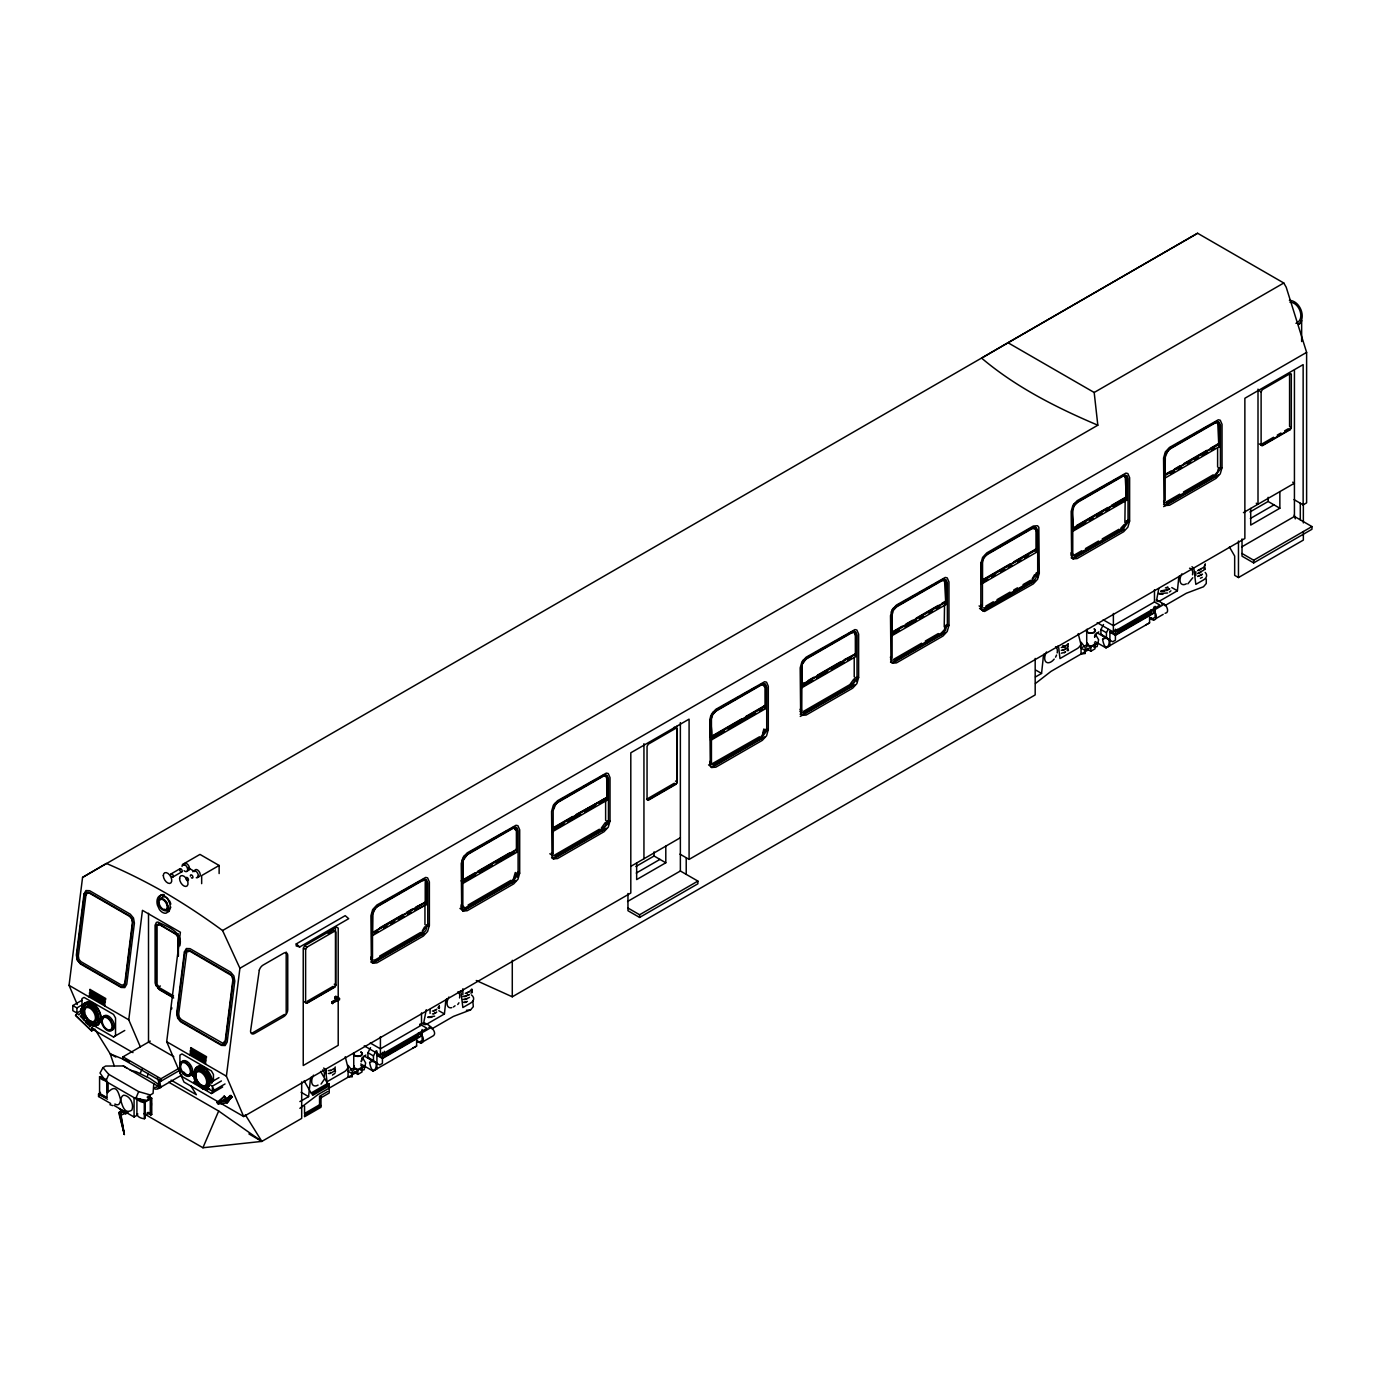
<?xml version="1.0" encoding="UTF-8"?>
<svg xmlns="http://www.w3.org/2000/svg" width="1381" height="1381" viewBox="0 0 1381 1381"><rect width="100%" height="100%" fill="white"/><g stroke="black" fill="none" stroke-linecap="round" stroke-linejoin="round"><path stroke-width="1.5" d="M153.792 1083.515L153.067 1093.389L150.339 1094.96L147.387 1100.381L135.718 1098.62L105.802 1081.358L100.019 1073.02L102.971 1067.617L105.681 1066.046L123.392 1065.959L160.645 1087.762L160.956 1086.053L149.873 1078.457L136.236 1071.777L130.246 1070.206M299.884 1101.555A10.806 6.249 0 0 0 300.954 1101.02L308.584 1096.618L310.121 1082.324A11.221 6.473 -60 0 1 311.191 1077.128M424.226 1024.409A6.111 3.522 -60 0 0 427.178 1023.908L444.423 1013.947L445.459 1004.194A11.221 6.473 -60 0 1 446.529 998.998M1035.439 676.966L1041.567 673.427L1043.087 659.151A11.221 6.473 -60 0 1 1044.157 653.955M1158.78 588.548L1156.484 600.735A6.111 3.522 -60 0 0 1160.161 600.735L1177.389 590.775L1178.425 581.021A11.221 6.473 -60 0 1 1179.495 575.825M147.335 1076.8L148.164 1073.365M83.481 1005.575L83.481 1011.151M77.284 1004.557L69.05 985.343L82.567 877.401L106.354 863.436A743.772 490.393 68.3 0 1 165.012 892.627A743.772 490.393 68.3 0 1 222.565 930.535L239.914 968.254L226.398 1076.196L243.677 1116.538L630.806 893.041L630.806 752.783L689.084 719.138L689.084 859.396L679.97 854.131M89.04 997.082L89.247 995.563L104.956 1004.626L104.749 1006.162M140.327 1046.833L128.761 1019.817L142.45 910.338L180.393 932.244L166.687 1041.723L183.984 1082.065L243.677 1116.538M189.818 1055.274L190.026 1053.738L205.734 1062.818L205.545 1064.337M426.021 925.253L427.765 926.254L429.37 925.339L429.37 881.958L427.609 877.867L425.676 877.418L376.892 905.021L372.663 909.578L370.919 915.707L371.368 961.59L372.663 963.178L376.892 962.868L423.38 936.025L427.609 931.467L429.37 925.339L427.609 924.321L421.637 933.073L375.149 959.933L372.041 960.158L370.764 957.154M427.609 924.321L425.866 930.449L421.637 935.006M462.29 859.914L461.962 883.978L517.219 852.077L517.219 830.223L515.942 827.219L512.834 827.461M515.286 872.481L513.991 876.97M517.944 872.171L511.971 880.923L465.466 907.766L462.376 908.008L461.427 906.834L461.081 905.004L462.842 906.005L462.842 862.642L463.809 857.998L466.346 855.271L513.715 827.961M519.688 873.189L517.944 879.3L513.715 883.875L467.227 910.718L462.998 911.028L461.703 909.44L461.237 863.557L462.998 857.428L467.227 852.871L516.011 825.268L517.944 825.7L519.688 829.808L519.688 873.189L518.099 874.104L516.356 873.103M553.091 809.525L554.144 805.848L557.544 802.654M610.022 821.039L608.279 827.15L604.049 831.707L557.544 858.55L553.315 858.878L552.02 857.29L551.571 811.407L553.315 805.278L557.544 800.721L606.328 773.101L608.279 773.55L610.022 777.658L610.022 821.039L608.434 821.954L606.673 820.953L605.396 825.441L602.289 828.773L555.801 855.616L552.693 855.857L551.744 854.684M710.904 716.376L710.576 740.44L765.834 708.539L765.834 686.685L764.556 683.681L761.449 683.923M763.9 728.944L762.605 733.432M766.559 728.65L760.586 737.402L714.081 764.245L710.973 764.47L710.024 763.313M768.302 729.651L766.559 735.78L762.329 740.337L715.824 767.18L711.595 767.491L710.3 765.903L709.851 720.019L711.595 713.891L715.824 709.333L764.608 681.731L766.559 682.179L768.302 686.271L768.302 729.651L766.714 730.566L764.953 729.565M858.637 677.501L856.876 683.63L852.664 688.187L806.159 715.03L801.929 715.341L800.635 713.753L800.186 667.869L801.929 661.741L806.159 657.183L854.943 629.581L856.876 630.029L858.637 634.121L858.637 677.501L857.031 678.416L855.288 677.415L854.01 681.903L850.903 685.235L804.415 712.095L801.308 712.32L800.359 711.146M892.299 612.025L892.022 633.119L891.159 632.602M944.224 626.87L944.552 603.117M947.211 624.333L945.467 630.461L941.238 635.018M948.971 625.351L947.211 631.48L942.981 636.037L896.493 662.88L892.264 663.191L890.969 661.603L890.503 615.719L892.264 609.591L896.493 605.033L945.277 577.431L947.211 577.879L948.971 581.971L948.971 625.351L947.366 626.266L945.622 625.265L944.345 629.753L941.238 633.085L894.733 659.928L891.643 660.17L890.365 657.166M1031.572 582.868L1035.802 578.311L1037.545 572.183L1031.572 580.935L985.067 607.778L981.977 608.02L981.028 606.846M982.443 606.017L980.838 606.95L980.838 563.569L982.599 557.441L986.811 552.883L1033.316 526.04L1037.545 525.712L1038.84 527.318L1039.289 573.201L1037.545 579.312L1033.316 583.87L984.532 611.49L981.304 609.453L980.683 605.016L982.443 606.017L982.443 562.654L983.721 558.166L986.811 554.817M1124.876 522.553L1125.204 498.817M1127.88 520.033L1121.89 528.785L1075.402 555.628L1072.295 555.87L1071.017 552.866L1072.761 553.867L1072.761 510.504L1074.055 505.998L1077.145 502.667M1129.623 521.051L1127.88 527.162L1123.651 531.72L1077.145 558.563L1072.916 558.891L1071.621 557.303L1071.173 511.419L1072.916 505.291L1077.145 500.733L1125.929 473.113L1127.88 473.562L1129.623 477.671L1129.623 521.051L1128.035 521.966L1126.275 520.965M1222.03 467.693L1220.269 473.821L1216.04 478.378L1169.552 505.222L1165.322 505.55L1164.028 503.944L1163.562 458.078L1165.322 451.95L1169.552 447.392L1218.335 419.772L1220.269 420.221L1222.03 424.33L1222.03 467.693L1220.424 468.625L1218.681 467.607L1217.403 472.095L1214.296 475.444L1167.791 502.287L1164.701 502.529L1163.751 501.355M335.479 1071.552L335.013 1069.257M439.469 1007.906L439.227 1005.851M178.114 933.591L176.354 934.609L159.678 924.735L157.071 925.27L157.071 984.325L159.678 987.864L173.54 995.874M472.354 989.832L470.956 993.284M1205.32 563.845L1203.869 567.28L1198.259 570.163M1094.546 637.038L1095.219 633.965L1098.62 639.766L1097.135 646.567L1093.873 647.24M426.263 1009.701L423.518 1023.908M439.244 1006.197L438.174 1008.078M109.082 1091.283C123.185 1077.94 117.489 1118.783 131.851 1110.134C134.233 1104.42 130.194 1095.754 123.738 1095.185C118.921 1096.583 122.149 1107.838 114.83 1104.058M424.623 926.858L422.241 931.087M463.17 860.415L467.227 854.804M517.495 875.209L511.971 882.856M605.275 822.558L601.236 828.168M607.813 823.059L602.289 830.706M766.092 731.671L760.586 739.318M802.102 664.727L804.484 660.498M853.89 679.02L849.833 684.631L803.345 711.474M856.427 679.521L850.903 687.168M982.633 559.857L984.567 556.405M1034.542 574.72L1032.177 578.95M1127.414 523.071L1121.89 530.718M1219.82 469.713L1214.296 477.377M105.802 1081.358L108.754 1074.349L102.971 1067.617M135.718 1098.62L138.67 1091.629L108.754 1074.349M100.813 1021.163L98.483 1024.667L95.91 1025.72L91.422 1024.581L86.934 1020.542M140.344 1073.054L142.001 1069.187M194.635 1069.74C200.59 1058.519 213.434 1074.556 212.277 1082.721M143.745 1113.569L202.921 1147.749L218.664 1111.032L168.724 1082.203M324.483 1079.062L321.031 1084.102M1192.787 577.741L1187.867 583.852M91.802 1025.013L92.372 1023.804L89.748 1022.285L91.802 1025.013L92.734 1021.733A7.889 4.557 60 0 0 92.734 1010.668A7.889 4.557 60 0 0 84.362 1011.41A7.889 4.557 60 0 0 92.734 1021.819L89.264 1020.697L89.264 1022.579L92.734 1023.597M202.955 1089.195L203.542 1087.986L200.918 1086.467L202.955 1089.195L203.905 1085.898L200.418 1084.879L200.418 1086.761L203.905 1087.779M371.403 1060.176L367.95 1057.449L367.95 1052.719L370.54 1047.678M376.927 1063.37L373.474 1060.625L373.474 1055.913L376.064 1050.872M1104.368 637.004L1100.916 634.259L1100.916 629.546L1103.505 624.505M1109.892 640.18L1106.44 637.452L1106.44 632.722L1108.166 629.373M891.194 612.042L893.317 608.244L943.534 579.26L945.657 580.607L946.503 604.239L946.503 582.385L945.208 579.381M305.615 1002.537L305.615 949.403L306.893 947.193L334.547 931.226M304.062 1001.639L306.893 1003.279L334.547 987.311L335.825 985.102L335.825 931.951L332.994 930.328M646.584 799.236L648.328 800.255L675.982 784.287L677.26 782.078L677.26 728.944L674.239 727.183M1261.112 444.993L1261.112 391.841L1262.389 389.632L1290.044 373.664L1291.321 374.406L1291.321 427.54L1290.044 429.75L1262.389 445.718L1259.368 443.974M471.836 989.02L469.436 991.696L465.293 993.336M457.75 1004.522L458.924 1002.796M375.218 908.318L372.507 914.792L372.507 958.155L370.919 959.087M555.87 804.018L553.16 810.492L553.16 853.855L551.571 854.787L549.828 853.769M893.075 610.16L895.613 607.433L942.981 580.124M1167.877 450.689L1165.167 457.146L1165.167 500.526L1163.562 501.441M1123.927 524.832L1120.837 528.181M332.493 1075.16L333.235 1074.245M334.219 1074.004L335.169 1072.83M1068.031 644.098L1062.869 647.568M1067.202 650.814L1067.979 646.084M1201.919 574.461L1201.038 575.152M436.172 1012.377L435.291 1013.05M153.688 1088.401C159.212 1091.784 161.612 1083.671 159.229 1079.769M75.541 1015.328L91.664 1030.934L75.541 1015.328L77.371 1013.447L78.855 1014.88L82.256 1011.358M82.601 1013.982L80.34 1016.312L90.525 1026.169L85.691 1022.423M90.041 1026.653L92.786 1023.822M94.271 1025.254L91.526 1028.085L93.01 1029.518L92.009 1027.602M91.664 1030.934L93.494 1029.052M228.556 1101.468L226.398 1100.07L228.556 1101.468L227.192 1102.884L218.233 1104.006L216.921 1102.504L224.464 1096.203L225.776 1097.705L222.376 1101.227M224.464 1096.203L219.924 1100.881L225.569 1100.174L230.109 1095.478L232.25 1096.894L227.727 1101.572M218.233 1104.006L219.596 1102.608M226.398 1100.07L230.938 1095.375M216.921 1102.504L225.863 1101.365L227.226 1099.967M226.898 1101.675L232.25 1096.894M84.379 1003.486C92.613 996.858 101.331 1010.875 101.124 1018.539M97.775 1025.082C111.395 1008.51 72.278 987.881 85.087 1017.745M125.516 1114.087L128.001 1112.206L120.751 1115.278L124.342 1134.509L119.163 1114.363L119.163 1112.326L122.564 1110.359M469.039 991.696L466.623 993.302M468.988 994.665L464.741 996.754M436.689 1009.338L435.343 1010.184M1169.431 588.893L1166.703 590.671M1169.483 592.017L1170.933 590.809M469.505 997.375L464.724 999.654M1200.831 572.442L1197.724 573.581M1202.488 574.203L1197.69 576.481M376.892 906.954L372.697 912.012L372.421 933.107L426.09 902.121L426.056 880.595L423.932 879.248L375.58 907.162M554.989 803.518L556.681 802.154M715.824 711.267L712.734 714.616L711.439 719.104L711.439 762.485L709.851 763.4M803.604 659.98L809.007 656.458M806.159 659.117L801.964 664.175L801.774 710.335L800.186 711.25M896.493 606.967L893.386 610.316L892.109 614.804L892.109 658.167L890.503 659.1M1169.552 449.326L1165.357 454.366L1165.081 475.461L1218.75 444.475L1218.715 422.949L1216.592 421.602L1168.24 449.533M436.724 1012.135L433.738 1013.844M1168.05 587.218L1166.755 587.805M1169.69 588.962L1160.817 591.033M1035.474 683.457L1051.027 671.373L1088.521 649.726M1065.252 646.481L1061.298 647.482M431.89 1028.828L453.4 1016.416L470.507 1009.943L473.303 1006.68L472.837 1000.983M334.133 1068.428L332.303 1069.602M1064.285 652.764L1065.459 651.987M1294.032 499.611L1303.146 504.859L1306.616 502.857L1306.616 352.379L1286.194 287.196L1283.778 283.001L1197.603 233.251L82.567 877.401M113.484 1036.993L115.538 1035.785L115.538 1017.952L113.484 1014.379L84.051 997.393L81.997 998.584L81.997 1016.433L84.051 1019.989L113.484 1036.993L124.756 1030.468M213.451 1080.84L213.451 1074.487L211.397 1070.914L181.964 1053.927L179.927 1055.119L179.927 1072.968L181.964 1076.524L211.397 1093.528L213.451 1092.319L213.451 1088.073M1007.992 342.73L981.615 358.128C1015.898 387.181 1056.672 407.723 1097.826 425.21L1094.184 392.48L1007.992 342.73L1197.603 233.251M182.499 864.506L199.969 854.407L219.13 865.473L219.13 873.552M171.123 873.88L180.048 868.718M172.901 876.987L181.843 871.825M219.13 865.473L201.661 875.571L201.661 883.65M157.071 925.27L158.85 924.252M1094.184 392.48L1283.778 283.001M81.997 1010.063L76.904 1013.015L72.813 1010.668L72.813 1005.558L81.824 1000.345M72.813 1005.558L76.904 1007.906L81.997 1004.954M88.367 1003.279L89.368 1002.692L93.476 1005.075L92.769 1006.145L88.643 1003.78L88.367 1006.266L88.367 1003.279L92.475 1005.644L93.476 1005.075M88.643 1003.78L93.476 1005.731M80.685 1009.252L83.533 1009.338L83.533 1010.771L80.685 1010.668L81.444 1011.98L80.685 1009.252L80.685 1010.668M222.565 930.535L1097.826 425.21M90.421 1007.181L92.769 1008.475L88.367 1006.266M89.264 1022.579L90.11 1022.078L90.335 1024.184M98.051 1019.264L97.878 1017.624L98.051 1020.697L95.772 1020.266L95.772 1018.833L98.051 1019.264L98.051 1020.697M158.608 987.001L160.369 985.982M239.914 968.254L1306.616 352.379M296.224 943.931L345.198 915.655L348.702 918.676L299.729 946.952L296.224 945.95L296.224 943.931L299.729 946.952M675.982 728.201L648.328 744.169L647.05 746.379L647.05 799.513M328.16 933.521L331.82 931.415M381.588 903.226L394.621 895.717M398.332 893.559L420.653 880.681M470.058 852.146L481.227 845.707M486.803 842.479L507.259 830.672M558.528 801.066L579.002 789.259M582.713 787.118L595.729 779.592M599.458 777.451L603.169 775.311M716.808 709.696L739.128 696.801M742.857 694.66L746.569 692.502M750.297 690.362L755.873 687.134M814.583 653.248L827.599 645.721M831.327 643.581L835.039 641.44M838.768 639.282L844.343 636.071M848.055 633.914L851.784 631.773M895.613 606.466L899.342 604.308M903.053 602.168L906.782 600.027M910.493 597.869L916.069 594.659M919.798 592.501L923.509 590.36M927.238 588.202L932.814 584.992M936.525 582.834L943.793 579.053M991.523 551.088L995.252 548.947M998.964 546.79L1004.539 543.579M1008.268 541.421L1011.98 539.28M1015.708 537.123L1021.284 533.912M1024.995 531.754L1030.589 528.543M1079.994 500.008L1083.722 497.868M1087.434 495.71L1093.01 492.499M1096.738 490.341L1109.754 482.832M1113.466 480.692L1124.445 474.753L1126.827 476.255L1127.155 499.939L1071.898 531.84M1168.671 448.808L1174.247 445.597M1177.976 443.439L1181.687 441.299M1185.416 439.141L1190.992 435.93M1194.703 433.772L1198.432 431.632M1202.143 429.491L1207.736 426.263M464.051 856.082L512.403 828.168M554.385 803.932L604.602 774.948M712.665 712.544L761.017 684.631M802.982 660.394L853.199 631.41M985.516 555.024L1033.868 527.11L1035.992 528.44L1036.026 549.983L982.357 580.969L981.477 580.452L1010.167 563.897M1073.986 503.944L1122.339 476.031M376.012 907.421L423.38 880.111L426.487 879.87L427.765 882.873L427.765 926.254M556.681 803.103L604.049 775.811L607.139 775.57L608.434 778.573L608.434 821.954M762.329 684.424L714.961 711.733C707.314 717.757 713.321 729.444 711.37 737.419L710.49 736.919M805.278 659.583L852.664 632.274L855.754 632.032L857.031 635.036L857.031 678.416M985.948 555.266L1033.316 527.974L1036.423 527.732L1037.701 530.736L1037.701 574.116L1039.289 573.201M1123.651 475.824L1076.282 503.116C1068.635 509.14 1074.642 520.827 1072.692 528.802L1126.361 497.816L1125.204 476.531M1168.671 449.774L1216.04 422.465L1219.147 422.241L1220.424 425.244L1220.424 468.625M179.357 1070.568L160.938 1081.202L122.995 1059.296L122.995 1056.845L150.27 1041.084M379.965 927.739L403.01 914.429M406.722 912.289L412.263 909.095M415.974 906.954L426.09 902.121M461.081 880.905L474.84 872.965M477.671 871.325L510.003 852.664M552.21 828.289L572.58 816.534M576.274 814.41L606.76 797.804L553.091 828.79M709.696 737.368L741.96 718.741M745.654 716.601L764.953 705.467M800.825 684.752L804.519 682.628M808.23 680.488L813.772 677.277M817.483 675.136L840.563 661.827M844.24 659.686L855.374 654.283L801.705 685.269L801.705 665.987M893.006 631.531L902.259 626.197M905.953 624.057L912.461 620.311M916.155 618.17L938.251 605.413M941.928 603.29L945.622 601.167M1013.844 561.774L1035.957 549.017M1076.541 525.574L1107.855 507.5M1111.55 505.36L1126.275 496.867M1164.218 474.96L1170.777 471.163M1174.471 469.039L1179.995 465.846M1183.672 463.723L1206.77 450.379M1210.481 448.255L1218.681 443.508M371.593 933.073L426.056 901.638M461.927 880.923L516.39 849.488M552.245 828.773L606.725 797.338M765.005 705.95L710.542 737.385L710.542 716.342M800.859 685.235L855.322 653.8M891.194 633.085L945.657 601.65M1035.992 549.5L981.528 580.935L981.528 561.998M1073.676 527.732L1126.326 497.333M1164.252 475.444L1218.715 443.991M461.893 880.439L462.756 880.957L516.425 849.971L516.39 828.427M711.37 737.419L765.039 706.433L765.005 684.907M892.022 633.119L945.692 602.133L944.552 580.849M374.441 933.504L378.118 931.381M383.659 928.187L387.336 926.047M391.013 923.924L394.707 921.8M398.384 919.677L403.908 916.483M407.602 914.36L411.279 912.237M414.973 910.096L426.902 904.227L426.902 882.373L425.607 879.369L422.517 879.611M462.928 882.407L475.824 874.967M479.5 872.844L492.396 865.386M496.09 863.263L514.509 852.629M553.263 830.257L564.311 823.887M567.988 821.747L580.883 814.307M584.577 812.183L595.625 805.796M599.319 803.673L606.673 799.409M711.543 738.87L724.438 731.429M728.115 729.306L755.752 713.356M759.429 711.232L763.123 709.092M803.707 685.667L812.926 680.35M816.603 678.226L827.668 671.839M831.345 669.716L844.24 662.259M847.917 660.135L851.611 658.012M892.195 634.57L899.566 630.323M905.09 627.129L916.155 620.742M919.832 618.619L923.509 616.496M929.05 613.302L932.727 611.179M936.404 609.056L940.098 606.915M980.683 583.49L988.054 579.226M991.748 577.103L995.425 574.979M1000.949 571.786L1004.643 569.663M1008.32 567.539L1011.997 565.399M1017.538 562.222L1021.215 560.082M1024.892 557.959L1028.586 555.835M1072.864 530.269L1085.759 522.829M1089.436 520.706L1093.131 518.565M1096.807 516.442L1102.331 513.249M1106.026 511.125L1109.703 509.002M1113.379 506.879L1126.275 499.421L1126.326 476.29M1170.777 473.735L1174.471 471.611M1178.148 469.488L1181.843 467.348M1187.367 464.171L1191.043 462.031M1194.738 459.908L1198.415 457.784M1202.091 455.661L1207.633 452.467M1211.31 450.344L1214.987 448.204M106.044 1079.372L99.57 1076.679L99.57 1092.889L100.468 1092.371M371.627 936.128L426.902 904.227M552.296 831.828L607.554 799.927L607.554 778.073L606.276 775.069L604.843 774.741M800.894 688.29L856.168 656.389L856.168 634.535L854.874 631.531L853.458 631.203M891.228 636.14L946.503 604.239M1032.436 527.473L1035.543 527.231L1036.82 530.235L1036.82 552.089L981.563 583.99L981.563 562.136M1164.287 478.499L1219.561 446.581L1219.561 424.744L1218.266 421.74M110.653 1103.488L98.552 1096.497L98.552 1094.028L99.674 1093.389L106.786 1097.498M98.552 1096.497L99.674 1095.858M122.995 1056.845L160.938 1078.751L179.116 1068.238M648.431 798.183L674.239 783.269L675.982 784.287M1260.646 444.717L1273.558 437.259M1277.235 435.136L1280.929 433.013M1284.606 430.872L1288.3 428.749L1290.044 429.75M461.237 906.937L462.842 906.005M1071.173 554.799L1072.761 553.867M647.585 800.151L676.811 783.286L676.811 726.233M1261.647 445.631L1290.872 428.749M379.654 956.084L420.566 932.468M468.124 905.004L510.901 880.318M554.73 855.012L599.371 829.239M759.515 736.781L711.336 764.194M893.68 659.324L921.576 643.218M925.287 641.06L938.303 633.551M985.861 606.086L993.302 601.805M997.03 599.647L1010.046 592.138M1013.758 589.98L1017.486 587.84M1023.062 584.612L1030.502 580.331M1081.772 550.726L1074.332 555.024L1071.224 555.248M1085.483 548.568L1098.516 541.059M1102.228 538.918L1118.973 529.251M1166.738 501.666L1179.754 494.156M1183.465 491.999L1213.226 474.822M491.015 893.386L494.674 891.28M386.369 954.133L390.012 952.027M402.803 944.656L406.463 942.533M410.105 940.426L413.765 938.32M417.407 936.214L422.897 933.055M463.912 909.371L471.214 905.159M474.857 903.036L478.517 900.93M491.308 893.559L494.95 891.436M498.61 889.329L502.27 887.223M505.912 885.117L511.402 881.958M556.06 856.168L559.719 854.062M563.362 851.939L567.021 849.833M572.494 846.674L576.153 844.568M579.813 842.462L583.455 840.339M594.417 834.02L599.906 830.861M716.169 763.728L719.829 761.621M723.471 759.515L727.131 757.409M730.773 755.286L734.433 753.18M754.527 741.58L760.016 738.421M804.674 712.631L808.317 710.525M811.976 708.418L815.636 706.312M819.278 704.189L824.768 701.03M828.41 698.924L832.07 696.818M900.481 657.321L904.141 655.215M907.783 653.092L913.273 649.933M924.234 643.615L935.196 637.28M938.838 635.174L942.498 633.068M996.288 601.995L1001.777 598.836M1020.041 588.289L1023.684 586.183M1027.343 584.077L1031.003 581.971M1077.491 555.127L1086.623 549.845M1108.546 537.192L1112.188 535.086M1115.848 532.98L1123.15 528.75M1189.973 490.169L1193.633 488.063M1197.292 485.957L1200.935 483.851M1206.424 480.692L1210.067 478.568M372.283 962.885L423.432 933.366M462.618 910.735L513.749 881.199M552.935 858.585L604.084 829.049M711.215 767.197L762.364 737.678M803.379 713.994L852.698 685.528M893.714 661.844L943.033 633.361M984.032 609.694L1033.351 581.211M1074.366 557.544L1123.685 529.061M1166.772 504.203L1216.091 475.72M372.818 963.196L423.967 933.66M463.153 911.046L516.114 880.457M553.47 858.896L606.449 828.307M711.75 767.508L764.729 736.919M800.255 716.411L855.063 684.769M892.419 663.208L945.381 632.619M982.754 611.058L1035.715 580.469M1073.072 558.908L1124.22 529.372M1163.648 506.62L1218.439 474.978M251.894 1033.23L284.382 1014.465M307.186 1001.311L332.994 986.414L334.547 987.311M158.245 1088.642L181.964 1074.953M306.254 1003.227L335.462 986.362L335.462 929.309M199.52 1067.461L200.538 1066.874L204.647 1069.257L203.922 1070.327L199.813 1067.962L199.52 1070.448L199.52 1067.461L203.646 1069.826L204.647 1069.257M120.751 1113.259L124.342 1134.509L119.163 1112.326L120.751 1113.259L124.169 1111.291L124.169 1113.31M199.813 1067.962L204.647 1069.912M191.855 1074.85L192.425 1073.089L194.704 1073.52L194.704 1074.953L192.425 1074.504L192.598 1076.162L192.425 1073.089M147.146 1097.135L150.287 1098.948L144.349 1102.521L144.349 1118.748L145.247 1118.23L145.247 1102.003L139.671 1098.775M151.755 1098.24L150.857 1098.758L150.857 1114.985L151.755 1114.467L151.755 1098.24L148.043 1096.1M201.574 1071.363L203.922 1072.657L199.52 1070.448M337.534 999.999L334.685 998.342L335.825 996.34L339.502 998.463L339.502 999.792L331.803 1003.314L331.803 1001.967L337.534 998.653L337.534 999.999L331.803 1003.314M334.685 998.342L335.825 996.34M136.909 1098.24A9.011 5.196 0 0 0 144.349 1102.521L136.909 1098.24L136.909 1114.45L137.824 1113.932M114.105 1105.473L134.078 1117.005L137.53 1115.019M331.803 1001.967L339.502 998.463M194.911 1083.395L197.328 1082.014L196.447 1080.494L194.048 1081.893L194.911 1083.395L194.358 1081.703M200.418 1086.761L201.281 1086.26L201.505 1088.349M225.034 1083.964L212.415 1091.249L208.341 1088.901L208.341 1083.792L218.975 1077.646M209.204 1083.446L209.204 1084.879L206.943 1084.43L206.943 1083.015L209.791 1083.118L209.049 1081.806L209.049 1083.222M208.341 1083.792L212.415 1086.157L221.426 1080.943M211.397 1093.528L222.669 1087.002M631.203 866.129L680.367 837.732M1243.435 512.644L1294.429 483.212L1292.685 482.193M635.864 866.526L654.076 856.013L665.797 862.78L665.797 846.139M1249.926 511.988L1268.138 501.476L1279.859 508.243L1279.859 491.619M636.261 873.068L659.945 859.396M1250.323 518.531L1274.007 504.859M665.797 862.78L636.658 879.593L636.658 862.97M1279.859 508.243L1250.72 525.073L1250.72 508.432M689.084 859.396L1244.868 538.504L1244.868 398.263L1303.146 364.619L1303.146 504.859M627.561 901.482L680.367 870.997L697.888 881.095L697.888 883.788L639.61 917.433L627.958 910.718L627.958 893.472M1241.623 546.962L1294.429 516.459L1311.95 526.575L1311.95 529.268L1253.672 562.913L1242.02 556.18L1242.02 538.935M419.634 1025.082L423.363 1022.924C427.817 1022.648 439.779 1033.402 432.098 1036.475L420.894 1042.948L417.407 1041.861M1097.205 622.676L1113.379 632.015L1159.954 605.12L1154.481 601.961L1113.379 625.679L1103.229 619.81M349.894 1070.223L353.519 1068.134M1088.297 643.909L1081.047 648.103L1085.19 650.486L1090.627 647.344M312.762 1093.7L329.196 1084.206L327.78 1083.395L311.346 1092.872L312.762 1095.34L329.196 1085.863M364.239 1045.849L380.414 1055.188L426.988 1028.293L419.807 1024.15M384.332 1054.031L420.929 1032.902M1117.298 630.858L1153.895 609.729L1153.895 606.984M355.124 1068.031L357.869 1069.619L362.029 1067.22L362.029 1072.001L357.869 1074.401L353.743 1072.001M1086.709 644.047L1090.852 646.446L1094.995 644.047L1094.995 648.828L1090.852 651.228L1086.709 648.828M421.878 1032.85L431.217 1027.447L428.8 1027.326M1152.98 610.747L1164.183 604.274C1167.118 605.707 1169.742 612.974 1165.081 613.302M357.662 1070.534L352.224 1073.676L348.081 1071.276M361.287 1068.428L364.912 1066.339M381.57 1053.617L384.367 1055.239L418.253 1035.664M1094.253 645.255L1097.878 643.166M1114.536 630.444L1117.333 632.066L1151.219 612.491L1151.219 609.746M357.42 1071.829L318.044 1094.546L299.884 1108.339M1164.856 605.655L1186.365 593.243L1203.472 586.77L1206.269 583.507L1206.269 579.002M1155.103 612.439L1115.416 635.346L1109.892 632.17M327.78 1091.508L319.563 1096.255L319.563 1107.251M320.979 1097.774L329.196 1093.027L329.196 1083.533M627.958 908.025L639.61 914.757L697.888 881.095M1242.02 553.488L1253.672 560.22L1311.95 526.575M1155.742 618.688L1163.199 614.372M360.769 1063.957L372.991 1071.052L416.613 1046.038L416.613 1037.304M1095.116 641.578L1105.957 647.862L1149.579 622.866L1149.579 617.272L1152.341 618.861L1155.103 617.272L1155.103 606.294M304.942 1113.224L319.563 1104.783L320.979 1105.611L304.545 1115.106L304.545 1116.746L320.979 1107.251L320.979 1096.6M202.921 1147.749L261.855 1141.397L301.697 1118.386L301.697 1081.893M476.272 980.51L512.282 996.806L1035.18 694.919L1035.18 658.426M1229.435 546.997L1234.666 556.042L1234.666 575.359L1238.464 577.551L1303.353 540.092L1303.353 531.512M1200.866 569.49L1197.741 570.681M469.471 994.544L462.928 996.599M1145.643 624.954L1149.579 622.866M1105.957 647.862L1109.892 645.773L1109.892 631.514L1115.416 634.69L1155.103 611.783L1151.409 609.66M412.677 1048.127L416.613 1046.038M372.991 1071.052L376.927 1068.946L376.927 1051.027M1200.4 578.259L1202.281 577.31M433.789 1010.978L436.396 1009.494M1161.766 604.153L1164.183 604.274L1156.346 599.751M1065.355 649.277L1061.316 650.347M1062.818 650.434L1067.15 648.034L1068.221 643.805M1065.424 652.108L1061.35 653.196M329.904 1070.741L331.457 1070.154M329.852 1073.607L334.185 1071.207L335.255 1066.978M209.653 1088.849L207.081 1089.902C178.114 1080.305 203.525 1046.021 211.569 1083.136M1215.176 422.931L1217.714 422.741L1218.75 425.193M1122.77 476.272L1126.741 475.582L1128.035 478.586L1128.035 521.966M1032.436 528.422L1035.75 529.199M1167.791 504.22L1163.579 504.531M942.118 580.59L946.089 579.882L947.366 582.886L947.366 626.266M851.784 632.74L854.321 632.533L855.374 635.001M1075.402 557.561L1071.173 557.889M761.449 684.89L765.419 684.182L766.714 687.203L766.714 730.566M985.067 609.712L982.789 610.488L979.543 608.434M894.733 661.862L890.521 662.19M603.169 776.26L605.707 776.07L606.76 778.539M804.415 714.012L800.186 714.34M512.834 828.41L516.822 827.72L518.099 830.723L518.099 874.104M714.081 766.162L711.802 766.938L708.557 764.884M422.517 880.577L425.055 880.37L426.09 882.839M555.801 857.549L551.571 857.877M464.396 907.162L461.306 907.386M465.466 909.699L463.187 910.476L459.942 908.422M375.149 961.849L370.919 962.177M1295.965 323.344C1305.701 319.494 1299.366 302.197 1289.94 302.232M1198.19 573.115L1203.921 570.111L1204.992 565.088M1198.207 576.015L1200.365 575.376M467.399 998.549L462.928 999.499M467.434 1001.449L462.928 1002.399M464.707 1002.571L466.485 1002.036M1165.391 587.909L1167.532 587.27M1167.618 592.984L1158.624 593.502M432.426 1011.082L434.566 1010.443M432.46 1013.947L434.601 1013.309M434.652 1016.157L427.817 1017.072M360.907 1070.413L364.17 1069.74L365.654 1062.938L362.254 1057.156L361.252 1061.747A6.819 3.936 -60 0 1 365.879 1055.049M328.333 1070.672L330.473 1070.275M328.35 1073.52L330.525 1073.141M1164.908 591.206L1161.041 591.431M431.925 1017.262L428.093 1017.469M225.776 1097.705L223.636 1096.307M466.398 1010.305L470.507 1009.943M1162.975 594.331L1159.28 593.968M1150.373 618.671C1156.691 623.452 1158.107 614.252 1153.877 611.403M155 1087.417C159.989 1087.9 159.143 1080.805 157.279 1078.009M1289.405 300.333C1299.953 300.713 1306.754 317.406 1298.589 324.535A10.409 6.007 0 0 0 1301.644 320.288L1301.644 341.539M205.631 1089.316L207.789 1089.488M1063.335 646.015L1065.528 646.774M1124.151 475.824L1126.361 478.551M943.482 580.124L945.692 582.851M762.83 684.424L764.763 685.649M514.215 827.961L516.425 830.689M112.69 1105.611L109.91 1104.696M138.67 1091.629L150.339 1094.96M1062.973 645.531L1065.338 646.74M1153.877 619.776L1151.271 617.842M129.4 1061.73L110.204 1053.841L94.719 1028.966M92.147 1024.167L94.46 1025.134M88.643 1006.11L90.714 1007.008M199.813 1070.275L201.868 1071.19M1291.321 374.406L1289.578 373.405L1289.578 426.539L1291.321 427.54M1259.368 390.84L1261.112 391.841M1218.75 444.475L1217.887 424.692M1218.681 446.08L1219.561 446.581M1256.261 503.219L1258.005 504.238L1258.005 389.131M1126.275 499.421L1127.155 499.939M1171.778 587.546L1177.389 590.775M1035.146 549.465L1036.026 549.983M1035.957 551.589L1036.82 552.089M1035.957 573.115L1037.701 574.116M1100.916 629.546L1106.44 632.722M1100.916 634.259L1106.44 637.452M1096.997 632.74L1112.654 641.785L1115.416 640.18L1115.416 629.201M979.094 605.931L980.838 606.95M1035.957 670.199L1041.567 673.427M855.288 655.889L856.168 656.389M800.031 709.316L801.774 710.335M764.159 705.933L765.039 706.433M764.953 708.039L765.834 708.539M709.696 761.466L711.439 762.485M675.516 781.059L677.26 782.078M607.554 799.927L605.62 798.805L605.62 820.331M551.416 852.854L553.16 853.855M515.562 849.453L516.425 849.971M516.356 851.576L517.219 852.077M438.813 1010.719L444.423 1013.947M187.712 867.527L194.686 871.549M305.339 946.296L306.893 947.193M304.062 948.505L305.615 949.403M334.271 984.204L335.825 985.102M418.443 1032.833L422.12 1034.956L382.433 1057.863L376.927 1054.687M418.443 1033.489L422.12 1035.612L382.433 1058.519L376.927 1055.343M416.613 1040.445L419.375 1042.051L422.12 1040.445L422.12 1029.466M334.685 997.013L337.534 998.653M370.263 1043L380.414 1048.852L421.516 1025.134L421.516 1012.929M367.95 1052.719L373.474 1055.913M367.95 1057.449L373.474 1060.625M364.032 1055.913L379.689 1064.958L382.433 1063.37L382.433 1052.374M173.057 997.289L157.71 988.123M173.678 997.997L159.506 989.797L155.414 984.152L155.104 925.201L156.416 922.353L157.9 922.042C167.429 926.772 183.362 931.916 179.841 945.812M301.127 1092.302L308.584 1096.618M69.05 985.343L128.761 1019.817M166.687 1041.723L226.398 1076.196M173.799 1056.707L148.509 1042.103L148.509 913.29M91.94 1028.914L132.973 1052.615M171.089 1080.132L196.378 1094.736L190.699 1085.621M115.745 1057.052L110.204 1053.841L114.26 1065.873M248.908 1133.922L261.855 1141.397L245.266 1114.743M141.535 1100.364L144.677 1102.176L144.677 1115.485L150.287 1112.257L150.287 1098.948M105.146 1079.89L99.57 1076.679A9.011 5.196 0 0 0 107.01 1080.96L107.01 1097.187A9.011 5.196 0 0 1 99.57 1092.889M148.043 1112.326L151.755 1114.467M147.146 1112.844L150.857 1114.985M98.552 1094.028L107.459 1099.172M123.392 1065.959L126.81 1068.083M218.664 1111.032L261.855 1141.397M201.643 1087.123L203.3 1088.332M419.134 1041.93C423.553 1045.745 424.727 1037.77 421.723 1035.491M207.012 1089.385L204.319 1088.47L206.149 1089.885L207.599 1089.039L207.288 1086.761L206.736 1089.54M95.859 1025.203L93.166 1024.288L94.978 1025.703L96.428 1024.857L96.118 1022.579L95.565 1025.358M231.335 975.435L189.905 951.198L186.728 951.941L178.719 1013.896L179.288 1017.193L181.343 1019.61L222.859 1043.259L225.224 1040.756L232.819 980.165L232.25 976.868M225.863 1101.365L227.192 1102.884M119.301 1108.477L122.564 1112.396M1034.662 526.731L1036.026 530.701M763.106 684.182L764.159 686.65M514.509 827.72L515.562 830.188M177.338 935.904L174.817 933.193L159.039 924.096L155.725 924.821L155.466 982.944L156.519 986.5M1067.893 648.88L1068.514 650.589M438.26 1007.181L439.21 1008.631M471.767 990.66L472.337 992.628M320.582 1071.414L327.78 1083.861M304.148 1080.891L311.346 1093.355M194.617 1081.547L195.498 1083.067M83.464 1017.383L84.327 1018.885M83.188 1017.538L84.051 1019.04M191.855 1073.434L192.598 1074.729M177.269 935.852L178.391 939.443L178.391 956.256M1078.216 633.586L1080.909 644.357A6.111 3.522 -60 0 1 1077.232 648.604L1060.004 658.547L1058.951 650.002A11.221 6.473 -60 0 0 1057.898 646.032M345.25 1056.758L347.943 1067.53A6.111 3.522 -60 0 1 344.266 1071.777L327.021 1081.72L325.985 1073.175A11.221 6.473 -60 0 0 323.655 1068.031M1294.204 515.113L1295.292 518.859M194.635 1075.333L195.532 1078.457M1204.974 567.902L1205.302 569.455M945.295 580.055L945.622 581.884M764.625 684.355L765.039 687.151M516.011 827.892L516.356 829.722M177.873 937.285L178.08 955.41M1303.353 503.599L1303.353 522.916M1300.298 503.219L1300.298 519.843M1294.429 370.246L1294.429 516.459M1268.138 497.315L1268.138 501.476M1253.672 560.22L1253.672 562.913M1238.464 541.059L1238.464 577.551M1217.61 447.617L1217.61 467.002M1195.825 571.561L1195.825 575.549M1154.481 589.739L1154.481 601.961M1117.333 629.322L1117.333 632.066M1113.379 613.475L1113.379 632.015M1087.261 642.838A4.143 2.399 0 0 0 1090.852 646.446L1090.852 651.228M1086.709 630.616L1086.709 647.24M1037.545 572.994L1037.545 577.275M982.357 561.687L982.357 580.969M856.893 677.294L856.893 681.575M855.322 632.757L855.374 654.283M854.218 657.425L854.218 676.794M686.219 857.739L686.219 874.38M680.367 722.643L680.367 870.997M654.076 851.853L654.076 856.013M643.943 743.668L643.943 858.758M639.61 914.757L639.61 917.433M608.279 820.832L608.279 825.113M606.725 776.277L606.76 797.804M517.944 872.982L517.944 877.263M512.282 960.313L512.282 996.806M462.859 988.779L462.859 994.752M462.756 861.675L462.756 880.957M430.078 1009.494L430.078 1013.412M425.227 882.338L425.227 901.603M424.951 903.105L424.951 924.631M384.332 1051.286L384.367 1055.239M380.414 1036.648L380.414 1055.188M357.869 1069.619L357.869 1074.401M353.743 1053.789L353.743 1070.413M332.597 1002.433L332.597 1003.78M326.089 1069.515L326.089 1073.434M304.545 1106.095L304.545 1113.949M286.195 952.061L286.195 1013.43M212.415 1086.157L212.415 1091.249M203.922 1070.327L203.922 1072.657M203.646 1069.826L203.646 1072.83M203.042 1086.398L203.042 1088.28M171.71 1007.56L171.71 1008.89M160.938 1078.751L160.938 1081.202M151.358 1102.953L151.358 1105.456M149.839 1095.582L149.839 1098.913M134.078 1097.671L134.078 1117.005M107.908 1082.462L107.908 1092.613M107.459 1082.307L107.459 1092.837M98.638 1018.936L98.638 1020.352M92.769 1006.145L92.769 1008.475M92.475 1005.644L92.475 1008.648M91.871 1022.216L91.871 1024.098M81.272 1008.907L81.272 1010.322M76.904 1007.906L76.904 1013.015M169.259 911.305A9.184 5.3 60 0 1 164.304 909.216M161.37 895.026A9.184 5.3 60 0 1 164.304 894.733M159.471 899.066A9.356 5.403 60 0 1 161.37 894.802M169.397 908.784A6.784 3.919 60 0 1 167.239 908.991M162.578 897.046A6.784 3.919 60 0 1 169.397 900.999M159.661 898.738A6.784 3.919 60 0 1 166.497 902.673A6.922 4.005 60 0 1 166.48 910.459A6.784 3.919 60 0 1 159.661 906.523A6.922 4.005 60 0 1 159.661 898.582M160.231 899.652A5.835 3.366 60 0 1 160.887 899.048M163.787 899.342A5.835 3.366 60 0 1 164.857 900.119M165.841 901.154A5.835 3.366 60 0 1 167.36 903.761M167.774 905.159A5.835 3.366 60 0 1 167.774 907.645M161.335 898.686A6.922 4.005 60 0 1 162.578 896.89M169.552 900.913A6.922 4.005 60 0 1 170.795 904.158M170.795 907.075A6.922 4.005 60 0 1 169.552 908.871M181.084 1064.716A8.234 4.764 60 0 1 186.918 1061.35A8.234 4.764 60 0 1 192.736 1071.449A8.234 4.764 60 0 1 186.918 1074.815M186.193 1074.211A7.009 4.039 60 0 1 183.725 1072.019M184.916 1062.231A7.009 4.039 60 0 1 186.193 1062.783M188.679 1064.975A7.009 4.039 60 0 1 189.698 1066.477M190.492 1073.831A7.009 4.039 60 0 1 189.698 1074.556M209.239 1084.914A10.789 6.232 60 0 1 196.965 1082.29A10.789 6.232 60 0 1 198.64 1068.531A10.789 6.232 60 0 1 209.498 1082.773M209.187 1086.174A10.789 6.232 60 0 1 204.561 1087.607M200.608 1085.328A10.789 6.232 60 0 1 198.778 1083.395M195.222 1075.989A10.789 6.232 60 0 1 198.778 1068.134M202.593 1069.153A10.789 6.232 60 0 1 210.223 1082.359M84.69 1012.584A8.804 5.075 60 0 1 91.785 1007.75A8.804 5.075 60 0 1 95.807 1021.267A8.804 5.075 60 0 1 85.311 1014.672M103.489 1016.554A8.234 4.764 60 0 1 113.156 1021.405A8.234 4.764 60 0 1 110.048 1030.209M102.712 1019.471A8.234 4.764 60 0 1 102.902 1017.832M104.317 1017.176A7.009 4.039 60 0 1 105.336 1016.865M110.29 1019.73A7.009 4.039 60 0 1 111.326 1021.232M112.776 1026.1A7.009 4.039 60 0 1 112.603 1027.481M84.051 1007.25A10.789 6.232 60 0 1 92.751 1005.869A10.789 6.232 60 0 1 99.018 1018.936A10.789 6.232 60 0 1 91.422 1022.596M84.811 1014.379A10.789 6.232 60 0 1 84.051 1011.807M144.349 1118.748A9.011 5.196 0 0 1 136.909 1114.45M1094.08 628.752A4.557 2.641 0 0 1 1094.339 632.325A4.557 2.641 0 0 1 1088.228 632.774A4.557 2.641 0 0 1 1086.899 629.304M1094.443 642.856A4.143 2.399 0 0 1 1090.852 646.446M1094.443 629.425A4.143 2.399 0 0 1 1090.852 633.016A4.143 2.399 0 0 1 1087.261 629.425M1055.533 646.774A9.011 5.196 -60 0 1 1057.173 652.92M1056.534 655.06A9.011 5.196 -60 0 1 1055.533 657.183M1054.204 659.1A9.011 5.196 -60 0 1 1045.969 661.965A9.011 5.196 -60 0 1 1046.522 651.97M1094.615 637.245A6.819 3.936 -60 0 1 1098.844 631.877M1189.542 568.23A9.011 5.196 -60 0 1 1192.511 574.789M1186.365 583.8A9.011 5.196 -60 0 1 1180.479 582.644A9.011 5.196 -60 0 1 1181.86 573.84M1205.181 572.425A10.806 6.249 0 0 1 1203.472 579.951L1195.825 584.37L1194.289 571.855A11.221 6.473 -60 0 0 1191.976 566.728M361.114 1051.942A4.557 2.641 0 0 1 359.06 1056.344A4.557 2.641 0 0 1 353.484 1053.116M360.821 1065.528A4.143 2.399 0 0 1 361.062 1068.773A4.143 2.399 0 0 1 355.504 1069.187A4.143 2.399 0 0 1 354.296 1066.028M360.821 1052.098A4.143 2.399 0 0 1 358.956 1056.102A4.143 2.399 0 0 1 353.881 1053.168M322.567 1069.947A9.011 5.196 -60 0 1 324.207 1076.092M318.044 1085.103A9.011 5.196 -60 0 1 312.158 1083.964A9.011 5.196 -60 0 1 313.539 1075.143M457.905 991.8A9.011 5.196 -60 0 1 459.545 997.962M455.04 1005.765A9.011 5.196 -60 0 1 453.4 1006.973M451.742 1007.664A9.011 5.196 -60 0 1 448.894 997.013M471.439 994.924A10.806 6.249 0 0 1 470.507 1003.141L462.859 1007.543L461.323 995.028A11.221 6.473 -60 0 0 460.27 991.057M190.44 876.141A1.795 1.036 60 0 1 191.562 874.95A1.795 1.036 60 0 1 192.926 877.315A1.795 1.036 60 0 1 191.338 877.695M182.05 866.405A3.953 2.279 60 0 1 185.089 864.938A3.953 2.279 60 0 1 187.609 870.168A3.953 2.279 60 0 1 184.122 870.721M192.874 871.808A3.953 2.279 60 0 1 197.552 873.068A3.953 2.279 60 0 1 196.292 877.746M170.743 874.691A1.795 1.036 60 0 1 172.228 874.121A1.795 1.036 60 0 1 173.195 876.624A1.795 1.036 60 0 1 171.382 876.331M183.915 865.317A3.953 2.279 60 0 1 186.47 863.574A3.953 2.279 60 0 1 189.473 867.976A3.953 2.279 60 0 1 187.436 870.479M194.738 870.738A3.953 2.279 60 0 1 197.915 870.237A3.953 2.279 60 0 1 200.228 875.019A3.953 2.279 60 0 1 197.431 876.365M369.625 1062.403C373.198 1082.877 382.433 1056.379 369.625 1062.403M1102.59 639.23C1106.164 659.704 1115.399 633.206 1102.59 639.23M83.982 893.99L76.352 955.048L77.267 960.14L80.461 963.973L121.131 987.45L124.791 987.588L126.776 984.152L134.406 923.112L133.491 918.002L130.297 914.187L89.627 890.71L85.967 890.555L83.982 893.99M84.379 895.061L76.766 955.859L77.491 960.037L80.115 963.127L120.579 986.483L123.548 986.621L125.17 983.807L132.766 922.991L132.041 918.831L129.417 915.741L88.971 892.368L85.985 892.23L84.379 895.061M85.915 895.354L78.337 955.945L78.907 959.243L80.961 961.659L121.235 984.912L123.582 985.033L124.842 982.789L132.438 922.215L131.868 918.917L129.797 916.483L89.523 893.231L87.176 893.11L85.915 895.354M89.627 992.507L89.437 994.027L105.146 1003.107L105.336 1001.57L89.627 992.507M90.007 989.435L89.817 990.971L105.526 1000.034L105.716 998.515L90.007 989.435M184.381 951.958L176.733 1012.998L177.648 1018.108L180.842 1021.923L221.512 1045.4L225.172 1045.538L227.157 1042.12L234.805 981.062L233.89 975.953L230.679 972.138L190.008 948.661L186.349 948.523L184.381 951.958M184.761 953.011L177.148 1013.809L177.89 1017.987L180.497 1021.077L220.96 1044.433L223.929 1044.571L225.552 1041.757L233.147 980.959L232.422 976.781L229.816 973.691L189.352 950.335L186.366 950.197L184.761 953.011M190.405 1050.682L190.215 1052.218L205.924 1061.281L206.114 1059.762L190.405 1050.682M190.785 1047.627L190.595 1049.146L206.304 1058.226L206.494 1056.689L190.785 1047.627M259.3 970.135L250.548 1031.158A5.697 3.28 -60 0 0 254.587 1033.471L283.726 1016.658A5.697 3.28 -60 0 0 287.749 1009.684L287.749 955.497A5.697 3.28 -60 0 0 283.726 953.166L263.011 965.129A5.697 3.28 -60 0 0 259.3 970.135M304.718 945.692L303.233 948.264L303.233 1065.528L338.207 1045.331L338.207 928.067L336.722 927.221L304.718 945.692M159.678 895.786L158.418 896.89A9.598 6.318 68.3 0 0 157.399 905.073L159.402 909.458A9.063 5.973 68.3 0 0 165.927 913.221L168.689 911.598A9.598 6.318 68.3 0 0 169.725 903.398L167.705 899.031A9.063 5.973 68.3 0 0 161.18 895.268L159.678 895.786M85.294 1016.312L82.877 1017.711L83.74 1019.213L86.157 1017.832L85.294 1016.312M1085.19 653.472L1081.047 654.042L1081.047 642.165L1085.19 647.516L1085.19 653.472M352.224 1076.645L348.081 1077.215L348.081 1065.338L352.224 1070.689L352.224 1076.645M159.091 903.433A5.835 3.366 60 0 0 165.979 909.578A5.835 3.366 60 0 0 164.166 900.55A5.835 3.366 60 0 0 159.091 903.433M195.653 1074.781A8.804 5.075 60 0 0 204.975 1086.398A8.804 5.075 60 0 0 204.975 1073.952A8.804 5.075 60 0 0 195.653 1074.781M179.651 1065.545A8.234 4.764 60 0 0 188.386 1076.42A8.234 4.764 60 0 0 188.386 1064.768A8.234 4.764 60 0 0 179.651 1065.545M180.514 1066.046A7.009 4.039 60 0 0 187.954 1075.298A7.009 4.039 60 0 0 187.954 1065.39A7.009 4.039 60 0 0 180.514 1066.046M195.532 1075.592A7.889 4.557 60 0 0 203.905 1086.001A7.889 4.557 60 0 0 203.905 1074.85A7.889 4.557 60 0 0 195.532 1075.592M101.279 1020.3A8.234 4.764 60 0 0 110.014 1031.175A8.234 4.764 60 0 0 110.014 1019.523A8.234 4.764 60 0 0 101.279 1020.3M102.142 1020.801A7.009 4.039 60 0 0 109.582 1030.036A7.009 4.039 60 0 0 109.582 1020.145A7.009 4.039 60 0 0 102.142 1020.801M83.084 1009.787A10.789 6.232 60 0 0 94.512 1024.029A10.789 6.232 60 0 0 94.512 1008.769A10.789 6.232 60 0 0 83.084 1009.787M185.934 878.316A1.795 1.036 60 0 0 187.833 880.681A1.795 1.036 60 0 0 187.833 878.143A1.795 1.036 60 0 0 185.934 878.316M179.668 869.547A1.795 1.036 60 0 0 181.567 871.912A1.795 1.036 60 0 0 181.567 869.374A1.795 1.036 60 0 0 179.668 869.547M179.582 878.575A5.973 3.453 60 0 0 185.917 886.447A5.973 3.453 60 0 0 185.917 878.005A5.973 3.453 60 0 0 179.582 878.575M163.321 875.571A5.973 3.453 60 0 0 169.656 883.443A5.973 3.453 60 0 0 169.656 875.002A5.973 3.453 60 0 0 163.321 875.571"/></g></svg>
